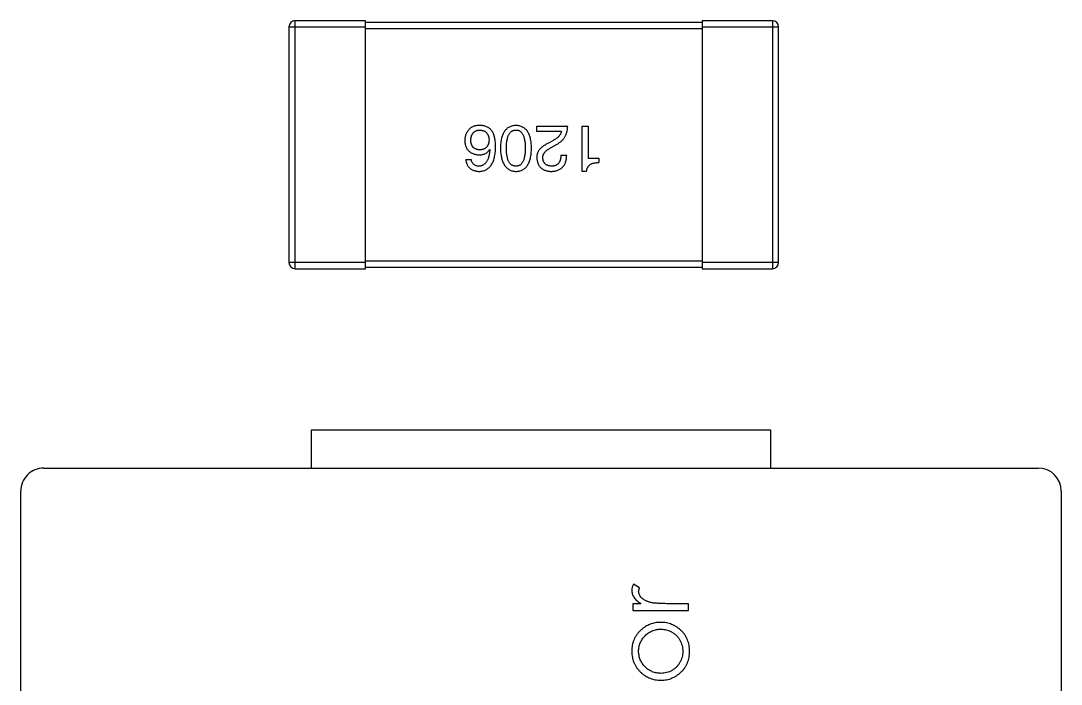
# Model space of a CAD drawing. Header units: inches. Extents: x -190 to 160, y -110 to 38.
# Drawn here: x 63.87 to 70.67, y -38.98 to -34.65 of the extents above; entities that cross this region are included whole.
import ezdxf

# ---------------------------------------------------------------- set-up
doc = ezdxf.new("R2010")
doc.units = ezdxf.units.IN
doc.header["$LTSCALE"] = 1.21
doc.header["$MEASUREMENT"] = 0
doc.layers.get('0').update_dxf_attribs({"linetype": 'CONTINUOUS'})

msp = doc.modelspace()

# ---------------------------------------------------------------- linework, layer by layer
at = {"color": 7, "linetype": 'Continuous'}
for p, q in [((65.6655, -36.2657), (65.6655, -34.6457)), ((66.1255, -34.6457), (65.6655, -34.6457)), ((66.1255, -36.2657), (66.1255, -34.6457)), ((68.3255, -34.6557), (66.1255, -34.6557)), ((68.3255, -34.6457), (68.3255, -36.2657)), ((68.7855, -34.6457), (68.3255, -34.6457)), ((68.7855, -34.6457), (68.7855, -36.2657)), ((65.6255, -34.6857), (65.6255, -36.2257)), ((65.6255, -34.6857), (66.1255, -34.6857)), ((66.1255, -34.6957), (68.3255, -34.6957)), ((68.3255, -34.6857), (68.8255, -34.6857)), ((68.8255, -36.2257), (68.8255, -34.6857)), ((67.2455, -35.3692), (67.2455, -35.3348)), ((67.2455, -35.3348), (67.4471, -35.3348)), ((67.5426, -35.6299), (67.5426, -35.3348)), ((67.5426, -35.3348), (67.5803, -35.3348)), ((67.5803, -35.3348), (67.5803, -35.543)), ((67.4061, -35.3692), (67.2455, -35.3692)), ((67.357, -35.425), (67.3258, -35.443)), ((66.9366, -35.4856), (66.9382, -35.4873)), ((67.3389, -35.4741), (67.3783, -35.4512)), ((66.7808, -35.5512), (66.8169, -35.5512)), ((67.4029, -35.5233), (67.4406, -35.5233)), ((67.5803, -35.543), (67.6508, -35.543)), ((67.6508, -35.543), (67.6508, -35.5725)), ((67.5704, -35.6299), (67.5426, -35.6299)), ((66.1255, -36.2257), (65.6255, -36.2257)), ((68.3255, -36.2157), (66.1255, -36.2157)), ((68.8255, -36.2257), (68.3255, -36.2257)), ((65.6655, -36.2657), (66.1255, -36.2657)), ((66.1255, -36.2557), (68.3255, -36.2557)), ((68.3255, -36.2657), (68.7855, -36.2657)), ((65.7728, -37.5684), (65.7728, -37.3184)), ((65.7728, -37.3184), (68.7728, -37.3184)), ((68.7728, -37.3184), (68.7728, -37.5684)), ((64.0228, -37.5684), (70.5228, -37.5684)), ((63.8728, -44.2184), (63.8728, -37.7184)), ((70.6728, -37.7184), (70.6728, -44.2184)), ((67.9173, -38.3512), (67.8784, -38.3265)), ((67.9108, -38.3741), (67.9173, -38.3512)), ((67.8723, -38.4547), (67.8723, -38.4996)), ((67.9261, -38.4547), (67.8723, -38.4547)), ((68.2377, -38.4547), (68.1149, -38.4547)), ((68.2377, -38.4996), (68.2377, -38.4547)), ((67.8723, -38.4996), (68.2377, -38.4996))]:
    msp.add_line(p, q, dxfattribs=at)
for centre, radius, start, end in [((65.6655, -34.6857), 0.04, 90.00001, 180.00001), ((68.7855, -34.6857), 0.04, 0.00001, 90.00001), ((65.6655, -36.2257), 0.04, 180.00001, 270.00001), ((68.7855, -36.2257), 0.04, 270.00001, 0.00001), ((64.0228, -37.7184), 0.15, 90.00001, 180.00001), ((70.5228, -37.7184), 0.15, 0.00001, 90.00001)]:
    msp.add_arc(centre, radius, start, end, dxfattribs=at)
for points, knots in [([(66.8038, -35.3545), (66.8014, -35.3571), (66.7968, -35.3622), (66.7907, -35.3706), (66.7857, -35.3793), (66.7815, -35.3884), (66.7782, -35.3979), (66.7759, -35.4077), (66.7746, -35.4178), (66.7744, -35.4247), (66.7743, -35.4282)], [0, 0, 0, 0, 0.129393, 0.255335, 0.378531, 0.500878, 0.622934, 0.746191, 0.87096, 1, 1, 1, 1]), ([(66.8776, -35.3299), (66.8733, -35.3298), (66.8652, -35.3297), (66.8535, -35.3306), (66.8428, -35.3323), (66.833, -35.335), (66.8242, -35.3385), (66.8164, -35.3429), (66.8094, -35.3481), (66.8057, -35.3524), (66.8038, -35.3545)], [0, 0, 0, 0, 0.156782, 0.301945, 0.436395, 0.561474, 0.678489, 0.78853, 0.894967, 1, 1, 1, 1]), ([(66.8136, -35.4266), (66.8138, -35.424), (66.8141, -35.419), (66.8152, -35.4117), (66.8165, -35.4049), (66.8183, -35.3985), (66.8205, -35.3926), (66.8231, -35.3872), (66.8261, -35.3823), (66.8295, -35.3778), (66.8333, -35.3738), (66.8375, -35.3703), (66.8421, -35.3672), (66.8471, -35.3647), (66.8525, -35.3626), (66.8583, -35.361), (66.8645, -35.36), (66.8688, -35.3596), (66.871, -35.3594)], [0, 0, 0, 0, 0.078863, 0.153308, 0.223539, 0.289857, 0.35341, 0.413572, 0.471721, 0.528235, 0.584279, 0.638781, 0.69466, 0.751251, 0.809198, 0.869697, 0.933318, 1, 1, 1, 1]), ([(66.871, -35.3594), (66.8734, -35.3595), (66.878, -35.3597), (66.8848, -35.3607), (66.8911, -35.362), (66.897, -35.364), (66.9025, -35.3664), (66.9074, -35.3693), (66.9121, -35.3726), (66.9161, -35.3766), (66.9199, -35.3809), (66.9231, -35.3858), (66.926, -35.3911), (66.9283, -35.397), (66.9302, -35.4033), (66.9317, -35.4101), (66.9328, -35.4173), (66.9331, -35.4224), (66.9333, -35.425)], [0, 0, 0, 0, 0.070403, 0.137196, 0.200053, 0.260887, 0.31876, 0.37535, 0.430743, 0.485927, 0.541678, 0.598832, 0.657726, 0.719441, 0.783504, 0.851852, 0.923533, 1, 1, 1, 1]), ([(66.9546, -35.3692), (66.9524, -35.3662), (66.948, -35.3603), (66.9401, -35.3525), (66.9316, -35.3458), (66.9223, -35.3403), (66.9122, -35.3359), (66.9013, -35.3328), (66.8897, -35.3306), (66.8817, -35.3301), (66.8776, -35.3299)], [0, 0, 0, 0, 0.125033, 0.246266, 0.36603, 0.485265, 0.606781, 0.732144, 0.862551, 1, 1, 1, 1]), ([(67.1091, -35.3299), (67.1051, -35.3301), (67.0973, -35.3304), (67.0861, -35.3323), (67.0756, -35.3354), (67.0658, -35.3395), (67.0567, -35.3448), (67.0484, -35.3513), (67.0409, -35.3589), (67.0342, -35.3676), (67.0282, -35.3775), (67.023, -35.3884), (67.0185, -35.4005), (67.0148, -35.4137), (67.0117, -35.4281), (67.0096, -35.4435), (67.008, -35.4601), (67.0076, -35.4715), (67.0074, -35.4774)], [0, 0, 0, 0, 0.059134, 0.115603, 0.169236, 0.221572, 0.273254, 0.32474, 0.377319, 0.431815, 0.488555, 0.548609, 0.612242, 0.680182, 0.75251, 0.829782, 0.91231, 1, 1, 1, 1]), ([(67.0468, -35.4774), (67.0468, -35.4727), (67.0469, -35.4636), (67.0476, -35.4504), (67.0488, -35.4381), (67.0505, -35.4266), (67.0527, -35.4161), (67.0553, -35.4064), (67.0584, -35.3977), (67.0621, -35.3898), (67.0663, -35.3828), (67.0709, -35.3767), (67.076, -35.3715), (67.0817, -35.3673), (67.0878, -35.3639), (67.0945, -35.3614), (67.1016, -35.3599), (67.1065, -35.3595), (67.1091, -35.3594)], [0, 0, 0, 0, 0.094834, 0.184067, 0.267029, 0.344713, 0.417334, 0.484367, 0.546941, 0.604717, 0.65953, 0.710539, 0.759381, 0.806382, 0.853027, 0.900623, 0.949121, 1, 1, 1, 1]), ([(67.2107, -35.4774), (67.2105, -35.4715), (67.2101, -35.4601), (67.2086, -35.4435), (67.2064, -35.4281), (67.2033, -35.4137), (67.1996, -35.4005), (67.1951, -35.3884), (67.1899, -35.3774), (67.1839, -35.3676), (67.1772, -35.3588), (67.1697, -35.3513), (67.1614, -35.3448), (67.1524, -35.3395), (67.1426, -35.3354), (67.1321, -35.3323), (67.1208, -35.3304), (67.113, -35.3301), (67.1091, -35.3299)], [0, 0, 0, 0, 0.087693, 0.170223, 0.247496, 0.319826, 0.387768, 0.451403, 0.511459, 0.568358, 0.622671, 0.675251, 0.726739, 0.778422, 0.830759, 0.884394, 0.940865, 1, 1, 1, 1]), ([(67.1091, -35.3594), (67.1115, -35.3595), (67.1163, -35.3597), (67.1233, -35.361), (67.1298, -35.3633), (67.1357, -35.3667), (67.1412, -35.3708), (67.1463, -35.376), (67.1508, -35.382), (67.1547, -35.389), (67.1583, -35.3969), (67.1614, -35.4057), (67.1639, -35.4154), (67.1661, -35.426), (67.1677, -35.4376), (67.1688, -35.45), (67.1696, -35.4634), (67.1697, -35.4727), (67.1697, -35.4774)], [0, 0, 0, 0, 0.049766, 0.097012, 0.143225, 0.188786, 0.235079, 0.282962, 0.333687, 0.387747, 0.445963, 0.508657, 0.576545, 0.649868, 0.72822, 0.812712, 0.903543, 1, 1, 1, 1]), ([(67.3783, -35.4512), (67.381, -35.4497), (67.3864, -35.4467), (67.394, -35.4416), (67.4012, -35.4363), (67.4078, -35.4305), (67.4139, -35.4244), (67.4195, -35.418), (67.4246, -35.4113), (67.4292, -35.4041), (67.4333, -35.3966), (67.4368, -35.3888), (67.4399, -35.3807), (67.4423, -35.3721), (67.4443, -35.3633), (67.4458, -35.3541), (67.4468, -35.3446), (67.447, -35.3381), (67.4471, -35.3348)], [0, 0, 0, 0, 0.065828, 0.130094, 0.192451, 0.254037, 0.313974, 0.373757, 0.433048, 0.492243, 0.551902, 0.611758, 0.672678, 0.734814, 0.798569, 0.863693, 0.930488, 1, 1, 1, 1]), ([(66.8726, -35.4889), (66.8704, -35.4888), (66.866, -35.4886), (66.8596, -35.4877), (66.8536, -35.4863), (66.8481, -35.4845), (66.8429, -35.4822), (66.8382, -35.4795), (66.8339, -35.4762), (66.8299, -35.4726), (66.8265, -35.4684), (66.8233, -35.4638), (66.8207, -35.4587), (66.8184, -35.4532), (66.8166, -35.4472), (66.8151, -35.4407), (66.8141, -35.4338), (66.8138, -35.4291), (66.8136, -35.4266)], [0, 0, 0, 0, 0.069884, 0.136529, 0.199638, 0.259844, 0.317774, 0.374356, 0.430026, 0.485148, 0.5409, 0.597889, 0.657472, 0.718614, 0.783613, 0.85129, 0.923712, 1, 1, 1, 1]), ([(66.9333, -35.425), (66.9331, -35.4275), (66.9328, -35.4324), (66.9318, -35.4395), (66.9302, -35.4461), (66.9284, -35.4523), (66.9261, -35.458), (66.9233, -35.4632), (66.9202, -35.4679), (66.9165, -35.4721), (66.9125, -35.4759), (66.9081, -35.4792), (66.9032, -35.4821), (66.8979, -35.4844), (66.8922, -35.4863), (66.886, -35.4877), (66.8795, -35.4886), (66.875, -35.4888), (66.8726, -35.4889)], [0, 0, 0, 0, 0.076072, 0.148369, 0.216753, 0.281358, 0.342792, 0.401604, 0.458929, 0.514444, 0.569818, 0.625343, 0.681554, 0.739608, 0.800134, 0.863477, 0.929547, 1, 1, 1, 1]), ([(66.9759, -35.4709), (66.9759, -35.4656), (66.9758, -35.4552), (66.9747, -35.4402), (66.9731, -35.4261), (66.9707, -35.4129), (66.9678, -35.4006), (66.9642, -35.3892), (66.9598, -35.3788), (66.9563, -35.3724), (66.9546, -35.3692)], [0, 0, 0, 0, 0.151498, 0.29521, 0.430242, 0.557137, 0.677306, 0.790845, 0.898111, 1, 1, 1, 1]), ([(67.4061, -35.3692), (67.4056, -35.3718), (67.4046, -35.3771), (67.4013, -35.3846), (67.397, -35.3919), (67.3914, -35.399), (67.3846, -35.4059), (67.3765, -35.4126), (67.3672, -35.419), (67.3605, -35.4229), (67.357, -35.425)], [0, 0, 0, 0, 0.103034, 0.208166, 0.318255, 0.434664, 0.559728, 0.695394, 0.841708, 1, 1, 1, 1]), ([(66.7743, -35.4282), (66.7745, -35.4318), (66.7748, -35.4386), (66.7763, -35.4486), (66.7784, -35.4579), (66.7811, -35.4666), (66.7846, -35.4747), (66.7888, -35.4821), (66.7936, -35.489), (66.7992, -35.4951), (66.8054, -35.5007), (66.8123, -35.5057), (66.8199, -35.5099), (66.8281, -35.5135), (66.8371, -35.5166), (66.8467, -35.5189), (66.857, -35.5207), (66.8641, -35.5213), (66.8677, -35.5217)], [0, 0, 0, 0, 0.071527, 0.139094, 0.20346, 0.264939, 0.323904, 0.381383, 0.437591, 0.493343, 0.549401, 0.606085, 0.664838, 0.725424, 0.788712, 0.855452, 0.925772, 1, 1, 1, 1]), ([(66.8677, -35.6299), (66.872, -35.6296), (66.8802, -35.6291), (66.8922, -35.6269), (66.9034, -35.6235), (66.9139, -35.6189), (66.9235, -35.6132), (66.9323, -35.6061), (66.9404, -35.5979), (66.9475, -35.5884), (66.9539, -35.5779), (66.9594, -35.5661), (66.9642, -35.5531), (66.9681, -35.5389), (66.9714, -35.5236), (66.9736, -35.5071), (66.9753, -35.4894), (66.9757, -35.4772), (66.9759, -35.4709)], [0, 0, 0, 0, 0.058957, 0.115262, 0.16907, 0.221312, 0.273147, 0.324961, 0.377649, 0.432026, 0.488925, 0.549039, 0.612912, 0.680653, 0.753056, 0.830314, 0.912483, 1, 1, 1, 1]), ([(66.8677, -35.5217), (66.8717, -35.5216), (66.8793, -35.5214), (66.8903, -35.5197), (66.9003, -35.5168), (66.9096, -35.513), (66.9178, -35.5078), (66.9251, -35.5016), (66.9315, -35.4941), (66.9348, -35.4885), (66.9366, -35.4856)], [0, 0, 0, 0, 0.144617, 0.279572, 0.40596, 0.526097, 0.64389, 0.760003, 0.877724, 1, 1, 1, 1]), ([(66.9382, -35.4873), (66.9379, -35.4915), (66.9373, -35.4997), (66.9358, -35.5117), (66.9339, -35.5228), (66.9315, -35.5332), (66.9287, -35.5428), (66.9254, -35.5515), (66.9217, -35.5595), (66.9175, -35.5668), (66.9128, -35.5731), (66.9078, -35.5788), (66.9022, -35.5836), (66.8961, -35.5875), (66.8897, -35.5909), (66.8828, -35.5931), (66.8754, -35.5949), (66.8703, -35.5953), (66.8677, -35.5955)], [0, 0, 0, 0, 0.089218, 0.173709, 0.252753, 0.326963, 0.397099, 0.462534, 0.524018, 0.582178, 0.637235, 0.689955, 0.741228, 0.791618, 0.841661, 0.892925, 0.945259, 1, 1, 1, 1]), ([(67.0074, -35.4774), (67.0077, -35.4835), (67.0082, -35.4952), (67.0099, -35.5121), (67.0123, -35.5279), (67.0154, -35.5426), (67.0192, -35.5562), (67.0237, -35.5686), (67.029, -35.5799), (67.035, -35.5901), (67.0418, -35.5991), (67.0492, -35.607), (67.0574, -35.6138), (67.0664, -35.6194), (67.076, -35.6237), (67.0864, -35.627), (67.0975, -35.6292), (67.1051, -35.6296), (67.1091, -35.6299)], [0, 0, 0, 0, 0.088475, 0.171606, 0.249595, 0.322626, 0.391327, 0.455765, 0.516374, 0.573675, 0.628522, 0.681161, 0.732559, 0.783563, 0.83504, 0.887639, 0.942585, 1, 1, 1, 1]), ([(67.1091, -35.5955), (67.1065, -35.5954), (67.1016, -35.5952), (67.0945, -35.5938), (67.0878, -35.5915), (67.0817, -35.5882), (67.0761, -35.584), (67.0709, -35.5789), (67.0663, -35.5728), (67.0621, -35.5659), (67.0585, -35.558), (67.0553, -35.5492), (67.0527, -35.5394), (67.0505, -35.5288), (67.0488, -35.5173), (67.0476, -35.5048), (67.0469, -35.4914), (67.0468, -35.4822), (67.0468, -35.4774)], [0, 0, 0, 0, 0.050604, 0.098688, 0.145699, 0.191791, 0.238625, 0.286717, 0.337546, 0.391814, 0.449755, 0.512106, 0.579685, 0.652048, 0.730262, 0.814146, 0.904281, 1, 1, 1, 1]), ([(67.1091, -35.6299), (67.113, -35.6297), (67.1208, -35.6294), (67.1321, -35.6274), (67.1426, -35.6242), (67.1524, -35.62), (67.1614, -35.6145), (67.1697, -35.6078), (67.1772, -35.5999), (67.1839, -35.5909), (67.1899, -35.5807), (67.1951, -35.5694), (67.1996, -35.5569), (67.2033, -35.5432), (67.2064, -35.5284), (67.2086, -35.5125), (67.2101, -35.4953), (67.2105, -35.4835), (67.2107, -35.4774)], [0, 0, 0, 0, 0.057911, 0.113262, 0.165956, 0.217443, 0.268511, 0.319665, 0.372, 0.426129, 0.483365, 0.543779, 0.607756, 0.676562, 0.749704, 0.827713, 0.911177, 1, 1, 1, 1]), ([(67.1697, -35.4774), (67.1697, -35.4822), (67.1696, -35.4914), (67.1688, -35.5048), (67.1677, -35.5173), (67.1661, -35.5288), (67.1639, -35.5394), (67.1614, -35.5492), (67.1583, -35.558), (67.1547, -35.5658), (67.1507, -35.5728), (67.1463, -35.5789), (67.1412, -35.584), (67.1357, -35.5882), (67.1297, -35.5915), (67.1233, -35.5938), (67.1163, -35.5952), (67.1115, -35.5954), (67.1091, -35.5955)], [0, 0, 0, 0, 0.096452, 0.187278, 0.271765, 0.350519, 0.423437, 0.491321, 0.554011, 0.612224, 0.666281, 0.717003, 0.764884, 0.811423, 0.856783, 0.902993, 0.950236, 1, 1, 1, 1]), ([(67.3258, -35.443), (67.3224, -35.4446), (67.3158, -35.4476), (67.3064, -35.4526), (67.2976, -35.4578), (67.2895, -35.4631), (67.2821, -35.4686), (67.2753, -35.4743), (67.2693, -35.4802), (67.2639, -35.4863), (67.2592, -35.4925), (67.2552, -35.499), (67.2519, -35.5056), (67.2491, -35.5124), (67.2472, -35.5194), (67.2459, -35.5266), (67.2453, -35.5339), (67.2454, -35.5389), (67.2455, -35.5414)], [0, 0, 0, 0, 0.082731, 0.161257, 0.236138, 0.307554, 0.375712, 0.440848, 0.502916, 0.562567, 0.619798, 0.675716, 0.73039, 0.78386, 0.837315, 0.890547, 0.944917, 1, 1, 1, 1]), ([(67.2848, -35.543), (67.2847, -35.5414), (67.2846, -35.5382), (67.2849, -35.5333), (67.2857, -35.5286), (67.2869, -35.5239), (67.2887, -35.5193), (67.2909, -35.5148), (67.2935, -35.5104), (67.2968, -35.506), (67.3003, -35.5017), (67.3045, -35.4975), (67.3091, -35.4935), (67.3141, -35.4894), (67.3196, -35.4855), (67.3256, -35.4815), (67.3321, -35.4777), (67.3366, -35.4754), (67.3389, -35.4741)], [0, 0, 0, 0, 0.052237, 0.103888, 0.155485, 0.207395, 0.259864, 0.31356, 0.369176, 0.4266, 0.486836, 0.550048, 0.61567, 0.685271, 0.75824, 0.834614, 0.915635, 1, 1, 1, 1]), ([(66.7808, -35.5512), (66.7812, -35.5542), (66.7819, -35.56), (66.7839, -35.5684), (66.7862, -35.5764), (66.7892, -35.5838), (66.7927, -35.5906), (66.7968, -35.5969), (66.8014, -35.6027), (66.8065, -35.6079), (66.8123, -35.6125), (66.8186, -35.6167), (66.8254, -35.6203), (66.8329, -35.6233), (66.8408, -35.6258), (66.8493, -35.6277), (66.8583, -35.6291), (66.8645, -35.6296), (66.8677, -35.6299)], [0, 0, 0, 0, 0.06947, 0.136096, 0.199592, 0.260665, 0.319672, 0.377156, 0.433415, 0.489984, 0.546535, 0.604276, 0.663499, 0.725182, 0.788953, 0.855683, 0.926216, 1, 1, 1, 1]), ([(66.8677, -35.5955), (66.8643, -35.5954), (66.8578, -35.5952), (66.8486, -35.593), (66.8405, -35.5895), (66.8335, -35.5846), (66.8276, -35.5782), (66.8228, -35.5705), (66.8191, -35.5613), (66.8177, -35.5547), (66.8169, -35.5512)], [0, 0, 0, 0, 0.136586, 0.261496, 0.378089, 0.490612, 0.605522, 0.725767, 0.8561, 1, 1, 1, 1]), ([(67.2455, -35.5414), (67.2458, -35.5447), (67.2463, -35.5513), (67.2479, -35.5609), (67.2501, -35.5699), (67.253, -35.5782), (67.2566, -35.5859), (67.2607, -35.5931), (67.2657, -35.5995), (67.2712, -35.6054), (67.2774, -35.6106), (67.2843, -35.6153), (67.2918, -35.6193), (67.3, -35.6227), (67.3088, -35.6254), (67.3183, -35.6276), (67.3284, -35.6291), (67.3353, -35.6296), (67.3389, -35.6299)], [0, 0, 0, 0, 0.070688, 0.137741, 0.201612, 0.262778, 0.321223, 0.378455, 0.434411, 0.490146, 0.546362, 0.603392, 0.662208, 0.723401, 0.787372, 0.85442, 0.925153, 1, 1, 1, 1]), ([(67.3439, -35.5955), (67.3416, -35.5953), (67.3372, -35.5951), (67.3308, -35.5944), (67.3249, -35.5932), (67.3193, -35.5917), (67.3142, -35.5897), (67.3094, -35.5874), (67.3051, -35.5847), (67.3011, -35.5816), (67.2977, -35.5781), (67.2946, -35.5742), (67.2919, -35.57), (67.2896, -35.5653), (67.2879, -35.5603), (67.2864, -35.5549), (67.2853, -35.5491), (67.285, -35.545), (67.2848, -35.543)], [0, 0, 0, 0, 0.076112, 0.148436, 0.216883, 0.281466, 0.34298, 0.402356, 0.459881, 0.51546, 0.571111, 0.62658, 0.683162, 0.741007, 0.801404, 0.863825, 0.930544, 1, 1, 1, 1]), ([(67.3389, -35.6299), (67.343, -35.6297), (67.3508, -35.6293), (67.3622, -35.6277), (67.3728, -35.6254), (67.3827, -35.6222), (67.3918, -35.6182), (67.4001, -35.6135), (67.4077, -35.6081), (67.4145, -35.6017), (67.4205, -35.5946), (67.4257, -35.5867), (67.4302, -35.5781), (67.4338, -35.5686), (67.4367, -35.5584), (67.4388, -35.5474), (67.4401, -35.5356), (67.4404, -35.5275), (67.4406, -35.5233)], [0, 0, 0, 0, 0.07282, 0.141057, 0.2062, 0.267672, 0.326735, 0.383519, 0.439188, 0.494454, 0.549628, 0.605958, 0.66397, 0.72402, 0.787502, 0.854127, 0.925065, 1, 1, 1, 1]), ([(67.4029, -35.5233), (67.4028, -35.5262), (67.4026, -35.5319), (67.4017, -35.5401), (67.4005, -35.5477), (67.3987, -35.5548), (67.3965, -35.5613), (67.394, -35.5672), (67.3909, -35.5726), (67.3874, -35.5774), (67.3835, -35.5817), (67.3791, -35.5854), (67.3743, -35.5885), (67.3691, -35.5911), (67.3633, -35.593), (67.3572, -35.5944), (67.3507, -35.5953), (67.3462, -35.5954), (67.3439, -35.5955)], [0, 0, 0, 0, 0.082594, 0.15978, 0.232961, 0.301462, 0.365595, 0.426678, 0.484662, 0.540809, 0.595146, 0.648401, 0.702272, 0.757102, 0.813447, 0.872233, 0.934055, 1, 1, 1, 1]), ([(67.5704, -35.6299), (67.5708, -35.6274), (67.5714, -35.6227), (67.573, -35.6158), (67.5751, -35.6094), (67.5778, -35.6035), (67.581, -35.5982), (67.5848, -35.5933), (67.5889, -35.5889), (67.5938, -35.5851), (67.5991, -35.5817), (67.605, -35.5789), (67.6113, -35.5765), (67.6182, -35.5748), (67.6256, -35.5734), (67.6335, -35.5726), (67.642, -35.5722), (67.6478, -35.5724), (67.6508, -35.5725)], [0, 0, 0, 0, 0.066659, 0.129311, 0.18962, 0.247164, 0.30314, 0.357527, 0.411867, 0.466926, 0.523012, 0.580527, 0.641561, 0.705268, 0.772282, 0.84407, 0.919338, 1, 1, 1, 1]), ([(67.8784, -38.3265), (67.8765, -38.3299), (67.8728, -38.3364), (67.8689, -38.3464), (67.8664, -38.3561), (67.8661, -38.3625), (67.8659, -38.3656)], [0, 0, 0, 0, 0.279676, 0.536477, 0.774722, 1, 1, 1, 1]), ([(67.8659, -38.3656), (67.8661, -38.3696), (67.8665, -38.3776), (67.8692, -38.3896), (67.8737, -38.4012), (67.88, -38.4127), (67.8884, -38.4238), (67.8989, -38.4346), (67.9115, -38.4451), (67.9211, -38.4514), (67.9261, -38.4547)], [0, 0, 0, 0, 0.107158, 0.213886, 0.324683, 0.439459, 0.561633, 0.693888, 0.839941, 1, 1, 1, 1]), ([(67.9895, -38.4467), (67.9863, -38.4458), (67.9799, -38.4441), (67.9708, -38.441), (67.9624, -38.4376), (67.9545, -38.4339), (67.9474, -38.4299), (67.9409, -38.4256), (67.9351, -38.4211), (67.9285, -38.4146), (67.9216, -38.4063), (67.9154, -38.3958), (67.9115, -38.3851), (67.911, -38.3777), (67.9108, -38.3741)], [0, 0, 0, 0, 0.08796, 0.171717, 0.250668, 0.325882, 0.396881, 0.463575, 0.52807, 0.589688, 0.704809, 0.808662, 0.906193, 1, 1, 1, 1]), ([(68.1149, -38.4547), (68.1074, -38.4547), (68.0929, -38.4547), (68.0723, -38.4543), (68.0537, -38.4538), (68.037, -38.4528), (68.0223, -38.4518), (68.0096, -38.4504), (67.9988, -38.4489), (67.9924, -38.4474), (67.9895, -38.4467)], [0, 0, 0, 0, 0.179823, 0.343762, 0.491834, 0.624109, 0.7414, 0.843062, 0.929145, 1, 1, 1, 1]), ([(67.9108, -38.7656), (67.9109, -38.7608), (67.9112, -38.7513), (67.9132, -38.7373), (67.9166, -38.7237), (67.9211, -38.7107), (67.9272, -38.6982), (67.9346, -38.6862), (67.9433, -38.6747), (67.9532, -38.664), (67.964, -38.654), (67.9756, -38.6453), (67.9876, -38.6379), (68.0003, -38.6318), (68.0135, -38.6272), (68.0273, -38.6239), (68.0416, -38.6218), (68.0514, -38.6216), (68.0563, -38.6214)], [0, 0, 0, 0, 0.063427, 0.125645, 0.186359, 0.247027, 0.307631, 0.36905, 0.431875, 0.496953, 0.56203, 0.625207, 0.687231, 0.748232, 0.80973, 0.871726, 0.934815, 1, 1, 1, 1]), ([(68.056, -38.5765), (68.0499, -38.5767), (68.0377, -38.577), (68.0198, -38.5794), (68.0026, -38.5833), (67.9859, -38.5888), (67.9699, -38.5958), (67.9546, -38.6046), (67.9398, -38.6147), (67.9307, -38.6226), (67.9261, -38.6266)], [0, 0, 0, 0, 0.129366, 0.255435, 0.378632, 0.501466, 0.623494, 0.746166, 0.871843, 1, 1, 1, 1]), ([(68.2441, -38.7654), (68.2439, -38.7587), (68.2436, -38.7454), (68.2409, -38.7259), (68.2366, -38.7074), (68.2303, -38.6898), (68.2224, -38.6731), (68.2126, -38.6575), (68.2011, -38.6428), (68.1879, -38.6292), (68.1736, -38.6169), (68.1586, -38.6061), (68.143, -38.597), (68.1267, -38.5895), (68.1099, -38.5837), (68.0924, -38.5796), (68.0744, -38.577), (68.0622, -38.5767), (68.056, -38.5765)], [0, 0, 0, 0, 0.068492, 0.134134, 0.197903, 0.260483, 0.322146, 0.383778, 0.446215, 0.510341, 0.574395, 0.636226, 0.697102, 0.756828, 0.816735, 0.876663, 0.937584, 1, 1, 1, 1]), ([(68.0563, -38.6214), (68.0627, -38.6216), (68.0754, -38.6221), (68.0941, -38.6258), (68.112, -38.632), (68.1291, -38.6405), (68.1449, -38.651), (68.1591, -38.6632), (68.1711, -38.6774), (68.1813, -38.6931), (68.1893, -38.71), (68.195, -38.7278), (68.1987, -38.7464), (68.1991, -38.7592), (68.1992, -38.7656)], [0, 0, 0, 0, 0.084748, 0.168209, 0.251534, 0.336098, 0.420107, 0.50234, 0.583995, 0.666292, 0.749092, 0.831017, 0.914394, 1, 1, 1, 1]), ([(67.9261, -38.6266), (67.9213, -38.6313), (67.9118, -38.6404), (67.8996, -38.6557), (67.8892, -38.6718), (67.8805, -38.6887), (67.8741, -38.7067), (67.8694, -38.7255), (67.8663, -38.7451), (67.8661, -38.7586), (67.8659, -38.7654)], [0, 0, 0, 0, 0.128486, 0.253129, 0.375307, 0.496196, 0.617866, 0.741668, 0.868249, 1, 1, 1, 1]), ([(67.8659, -38.7654), (67.8661, -38.7723), (67.8664, -38.7858), (67.8694, -38.8056), (67.874, -38.8245), (67.8807, -38.8424), (67.8892, -38.8595), (67.8998, -38.8756), (67.912, -38.8909), (67.9216, -38.9), (67.9264, -38.9047)], [0, 0, 0, 0, 0.1313, 0.258712, 0.382089, 0.503564, 0.625181, 0.747287, 0.871502, 1, 1, 1, 1]), ([(68.0563, -38.9099), (68.0514, -38.9097), (68.0416, -38.9095), (68.0273, -38.9074), (68.0135, -38.9041), (68.0002, -38.8995), (67.9876, -38.8934), (67.9756, -38.8861), (67.964, -38.8774), (67.9532, -38.8675), (67.9433, -38.8568), (67.9346, -38.8453), (67.9272, -38.8333), (67.9212, -38.8208), (67.9165, -38.8077), (67.9133, -38.7942), (67.9112, -38.7801), (67.9109, -38.7705), (67.9108, -38.7656)], [0, 0, 0, 0, 0.065164, 0.128232, 0.190209, 0.251687, 0.312668, 0.374443, 0.437599, 0.502359, 0.567416, 0.63022, 0.69162, 0.752601, 0.812835, 0.873956, 0.936154, 1, 1, 1, 1]), ([(68.056, -38.9547), (68.0622, -38.9546), (68.0744, -38.9543), (68.0924, -38.9517), (68.1099, -38.9476), (68.1267, -38.9418), (68.143, -38.9343), (68.1586, -38.9252), (68.1736, -38.9144), (68.1879, -38.9021), (68.2011, -38.8885), (68.2126, -38.8737), (68.2224, -38.8581), (68.2303, -38.8413), (68.2366, -38.8237), (68.241, -38.8052), (68.2436, -38.7856), (68.2439, -38.7723), (68.2441, -38.7654)], [0, 0, 0, 0, 0.062337, 0.123182, 0.183034, 0.242866, 0.302517, 0.363315, 0.425069, 0.489042, 0.553087, 0.615445, 0.677286, 0.739175, 0.801676, 0.865365, 0.931258, 1, 1, 1, 1]), ([(68.1992, -38.7656), (68.1991, -38.7721), (68.1987, -38.7849), (68.195, -38.8035), (68.1893, -38.8214), (68.1813, -38.8383), (68.1712, -38.854), (68.159, -38.8681), (68.1449, -38.8804), (68.1291, -38.8909), (68.112, -38.8993), (68.0941, -38.9055), (68.0754, -38.9092), (68.0627, -38.9096), (68.0563, -38.9099)], [0, 0, 0, 0, 0.08559, 0.168953, 0.251283, 0.334069, 0.416351, 0.497655, 0.580166, 0.664159, 0.748512, 0.831821, 0.915267, 1, 1, 1, 1]), ([(67.9264, -38.9047), (67.931, -38.9087), (67.9401, -38.9165), (67.9548, -38.9268), (67.9702, -38.9354), (67.9861, -38.9425), (68.0027, -38.948), (68.0199, -38.9519), (68.0378, -38.9543), (68.0499, -38.9546), (68.056, -38.9547)], [0, 0, 0, 0, 0.128411, 0.253759, 0.377286, 0.498912, 0.621321, 0.744762, 0.871081, 1, 1, 1, 1])]:
    msp.add_open_spline(points, degree=3, knots=knots, dxfattribs=at)

doc.saveas('drawing.dxf')
